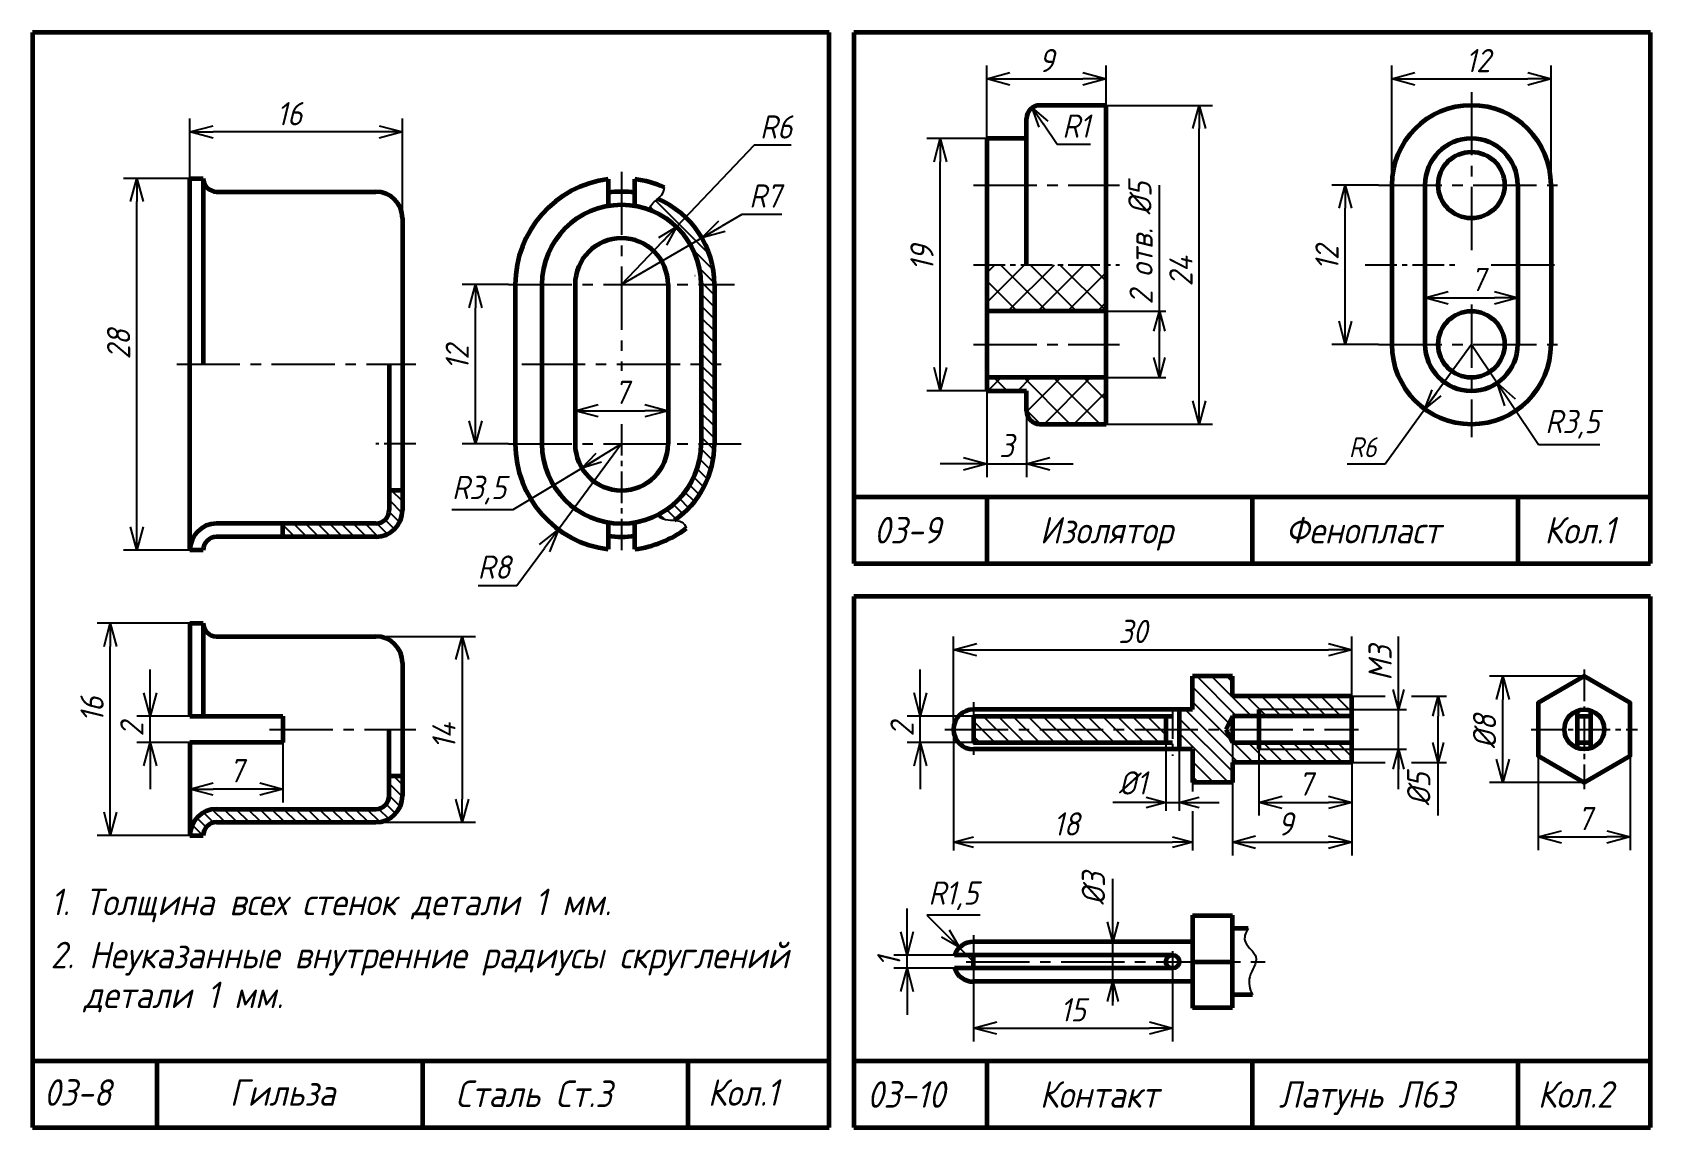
# Model space of a CAD drawing. Header units: millimetres. Extents: x -255 to 511, y 132 to 472.
# Drawn here: x 267.6 to 511.3, y 307 to 472 of the extents above; entities that cross this region are included whole.
import ezdxf

# ---------------------------------------------------------------- set-up
doc = ezdxf.new("R2010")
doc.units = ezdxf.units.MM
doc.header["$LTSCALE"] = 0.5
doc.linetypes.add('CENTER2', pattern=[28.575, 19.05, -3.175, 3.175, -3.175])
doc.linetypes.add('осевая2', pattern=[28.575, 19.05, -3.175, 3.175, -3.175])
doc.layers.get('Defpoints').update_dxf_attribs({"color": 5})
doc.styles.get("Standard").update_dxf_attribs({"font": 'isocpeui.ttf', "width": 0.9})
doc.dimstyles.new('Standart 1', dxfattribs={"dimtxt": 3.5, "dimasz": 3.5, "dimexe": 2, "dimexo": 0, "dimgap": 1, "dimtad": 1, "dimtoh": 1, "dimdec": 0, "dimtxsty": 'Standard', "dimblk": 'OPEN30', "dimcen": 2.5, "dimadec": 0, "dimazin": 0, "dimtfac": 1, "dimtdec": 0, "dimtmove": 0, "dimatfit": 3, "dimldrblk": 'DOTSMALL', "dimfxl": 0, "dimarcsym": 0})

# ---------------------------------------------------------------- blocks, each defined once
blk = doc.blocks.new('_Open30')
at = {"color": 0, "linetype": 'ByBlock', "lineweight": -2}
for p, q in [((-1, 0.268), (0, 0)), ((0, 0), (-1, -0.268)), ((0, 0), (-1, 0))]:
    blk.add_line(p, q, dxfattribs=at)
blk = doc.blocks.new('*D2')
at = {"color": 0, "lineweight": -2}
for p, q in [((501.34, 375), (487.07, 375)), ((489.07, 362.5), (489.07, 371.5)), ((501.34, 359), (487.07, 359))]:
    blk.add_line(p, q, dxfattribs=at)
at = {"layer": 'Defpoints', "color": 0}
for p in [(489.07, 375), (501.34, 375), (501.34, 359)]:
    blk.add_point(p, dxfattribs=at)
at = {"color": 0, "lineweight": -2, "xscale": 3.5, "yscale": 3.5, "zscale": 3.5}
for p, rotation in [((489.07, 375), 90), ((489.07, 359), 270)]:
    blk.add_blockref('_Open30', p, dxfattribs=dict(at, rotation=rotation))
at = {"color": 0, "lineweight": -3, "insert": (486.32, 366.65), "char_height": 3.5, "attachment_point": 5, "rotation": 90}
blk.add_mtext('%%c8', dxfattribs=at)
blk = doc.blocks.new('_DotSmall')
at = {"color": 0, "linetype": 'ByBlock', "const_width": 0.5}
blk.add_lwpolyline([(-0.0625, 0, 1), (0.0625, 0, 1)], format="xyb", close=True, dxfattribs=at)
blk = doc.blocks.new('*D3')
at = {"color": 0, "lineweight": -2}
for p, q in [((494.41, 363), (494.41, 348.79)), ((508.26, 363), (508.26, 348.79)), ((497.91, 350.79), (504.76, 350.79))]:
    blk.add_line(p, q, dxfattribs=at)
at = {"layer": 'Defpoints', "color": 0}
for p in [(494.41, 363), (508.26, 363), (508.26, 350.79)]:
    blk.add_point(p, dxfattribs=at)
at = {"color": 0, "lineweight": -2, "xscale": 3.5, "yscale": 3.5, "zscale": 3.5, "rotation": 180}
blk.add_blockref('_Open30', (494.41, 350.79), dxfattribs=at)
at = {"color": 0, "lineweight": -2, "xscale": 3.5, "yscale": 3.5, "zscale": 3.5}
blk.add_blockref('_Open30', (508.26, 350.79), dxfattribs=at)
at = {"color": 0, "lineweight": -3, "insert": (501.41, 353.56), "char_height": 3.5, "attachment_point": 5}
blk.add_mtext('7', dxfattribs=at)
blk = doc.blocks.new('*D4')
at = {"color": 0, "lineweight": -2}
for p, q in [((452.34, 364), (452.34, 354)), ((466.34, 364), (466.34, 354)), ((455.84, 356), (462.84, 356))]:
    blk.add_line(p, q, dxfattribs=at)
at = {"layer": 'Defpoints', "color": 0}
for p in [(452.34, 364), (466.34, 364), (466.34, 356)]:
    blk.add_point(p, dxfattribs=at)
at = {"color": 0, "lineweight": -2, "xscale": 3.5, "yscale": 3.5, "zscale": 3.5, "rotation": 180}
blk.add_blockref('_Open30', (452.34, 356), dxfattribs=at)
at = {"color": 0, "lineweight": -2, "xscale": 3.5, "yscale": 3.5, "zscale": 3.5}
blk.add_blockref('_Open30', (466.34, 356), dxfattribs=at)
at = {"color": 0, "lineweight": -3, "insert": (459.34, 358.77), "char_height": 3.5, "attachment_point": 5}
blk.add_mtext('7', dxfattribs=at)
blk = doc.blocks.new('*D5')
at = {"color": 0, "lineweight": -2}
for p, q in [((448.34, 365), (448.34, 348)), ((466.34, 365), (466.34, 348)), ((451.84, 350), (462.84, 350))]:
    blk.add_line(p, q, dxfattribs=at)
at = {"layer": 'Defpoints', "color": 0}
for p in [(448.34, 365), (466.34, 365), (466.34, 350)]:
    blk.add_point(p, dxfattribs=at)
at = {"color": 0, "lineweight": -2, "xscale": 3.5, "yscale": 3.5, "zscale": 3.5, "rotation": 180}
blk.add_blockref('_Open30', (448.34, 350), dxfattribs=at)
at = {"color": 0, "lineweight": -2, "xscale": 3.5, "yscale": 3.5, "zscale": 3.5}
blk.add_blockref('_Open30', (466.34, 350), dxfattribs=at)
at = {"color": 0, "lineweight": -3, "insert": (456.34, 352.75), "char_height": 3.5, "attachment_point": 5}
blk.add_mtext('9', dxfattribs=at)
blk = doc.blocks.new('*D6')
at = {"color": 0, "lineweight": -2}
for p, q in [((401.34, 372.5), (401.34, 376)), ((409.34, 369), (399.34, 369)), ((401.34, 365), (401.34, 369)), ((409.34, 365), (399.34, 365)), ((401.34, 361.5), (401.34, 358))]:
    blk.add_line(p, q, dxfattribs=at)
at = {"layer": 'Defpoints', "color": 0}
for p in [(401.34, 369), (409.34, 369), (409.34, 365)]:
    blk.add_point(p, dxfattribs=at)
at = {"color": 0, "lineweight": -2, "xscale": 3.5, "yscale": 3.5, "zscale": 3.5}
for p, rotation in [((401.34, 369), 270), ((401.34, 365), 90)]:
    blk.add_blockref('_Open30', p, dxfattribs=dict(at, rotation=rotation))
at = {"color": 0, "lineweight": -3, "insert": (398.59, 367), "char_height": 3.5, "attachment_point": 5, "rotation": 90}
blk.add_mtext('2', dxfattribs=at)
blk = doc.blocks.new('*D7')
at = {"color": 0, "lineweight": -2}
for p, q in [((406.34, 367), (406.34, 381)), ((466.34, 367), (466.34, 381)), ((409.84, 379), (462.84, 379))]:
    blk.add_line(p, q, dxfattribs=at)
at = {"layer": 'Defpoints', "color": 0}
for p in [(466.34, 379), (406.34, 367), (466.34, 367)]:
    blk.add_point(p, dxfattribs=at)
at = {"color": 0, "lineweight": -2, "xscale": 3.5, "yscale": 3.5, "zscale": 3.5, "rotation": 180}
blk.add_blockref('_Open30', (406.34, 379), dxfattribs=at)
at = {"color": 0, "lineweight": -2, "xscale": 3.5, "yscale": 3.5, "zscale": 3.5}
blk.add_blockref('_Open30', (466.34, 379), dxfattribs=at)
at = {"color": 0, "lineweight": -3, "insert": (433.34, 381.75), "char_height": 3.5, "attachment_point": 5}
blk.add_mtext('30', dxfattribs=at)
blk = doc.blocks.new('*D8')
at = {"color": 0, "lineweight": -2}
for p, q in [((439.34, 330.47), (439.34, 320)), ((409.34, 328), (409.34, 320)), ((412.84, 322), (435.84, 322))]:
    blk.add_line(p, q, dxfattribs=at)
at = {"layer": 'Defpoints', "color": 0}
for p in [(439.34, 330.47), (409.34, 328), (439.34, 322)]:
    blk.add_point(p, dxfattribs=at)
at = {"color": 0, "lineweight": -2, "xscale": 3.5, "yscale": 3.5, "zscale": 3.5, "rotation": 180}
blk.add_blockref('_Open30', (409.34, 322), dxfattribs=at)
at = {"color": 0, "lineweight": -2, "xscale": 3.5, "yscale": 3.5, "zscale": 3.5}
blk.add_blockref('_Open30', (439.34, 322), dxfattribs=at)
at = {"color": 0, "lineweight": -3, "insert": (424.34, 324.75), "char_height": 3.5, "attachment_point": 5}
blk.add_mtext('15', dxfattribs=at)
blk = doc.blocks.new('*D9')
at = {"color": 0, "lineweight": -2}
for p, q in [((399.34, 336.5), (399.34, 340)), ((406.51, 333), (397.34, 333)), ((399.34, 331), (399.34, 333)), ((406.51, 331), (397.34, 331)), ((399.34, 327.5), (399.34, 324))]:
    blk.add_line(p, q, dxfattribs=at)
at = {"layer": 'Defpoints', "color": 0}
for p in [(399.34, 333), (406.51, 333), (406.51, 331)]:
    blk.add_point(p, dxfattribs=at)
at = {"color": 0, "lineweight": -2, "xscale": 3.5, "yscale": 3.5, "zscale": 3.5}
for p, rotation in [((399.34, 333), 270), ((399.34, 331), 90)]:
    blk.add_blockref('_Open30', p, dxfattribs=dict(at, rotation=rotation))
at = {"color": 0, "lineweight": -3, "insert": (396.59, 332), "char_height": 3.5, "attachment_point": 5, "rotation": 90}
blk.add_mtext('1', dxfattribs=at)
blk = doc.blocks.new('*D10')
at = {"color": 0, "lineweight": -2}
for p, q in [((477.34, 431), (477.34, 434)), ((491.34, 432), (491.34, 434)), ((480.84, 432), (487.84, 432))]:
    blk.add_line(p, q, dxfattribs=at)
at = {"layer": 'Defpoints', "color": 0}
for p in [(491.34, 432), (491.34, 432), (477.34, 431)]:
    blk.add_point(p, dxfattribs=at)
at = {"color": 0, "lineweight": -2, "xscale": 3.5, "yscale": 3.5, "zscale": 3.5, "rotation": 180}
blk.add_blockref('_Open30', (477.34, 432), dxfattribs=at)
at = {"color": 0, "lineweight": -2, "xscale": 3.5, "yscale": 3.5, "zscale": 3.5}
blk.add_blockref('_Open30', (491.34, 432), dxfattribs=at)
at = {"color": 0, "lineweight": -3, "insert": (485.34, 434.77), "char_height": 3.5, "attachment_point": 5}
blk.add_mtext('7', dxfattribs=at)
blk = doc.blocks.new('*D11')
at = {"color": 0, "lineweight": -2}
for p, q in [((484.34, 425), (488.22, 419.18)), ((494.43, 409.86), (490.16, 416.26)), ((503.68, 409.86), (494.43, 409.86))]:
    blk.add_line(p, q, dxfattribs=at)
at = {"layer": 'Defpoints', "color": 0}
for p in [(484.34, 425), (488.22, 419.18)]:
    blk.add_point(p, dxfattribs=at)
at = {"color": 0, "lineweight": -2, "xscale": 3.5, "yscale": 3.5, "zscale": 3.5, "rotation": 123.6900650450315}
blk.add_blockref('_Open30', (488.22, 419.18), dxfattribs=at)
at = {"color": 0, "lineweight": -3, "insert": (499.56, 412.96), "char_height": 3.5, "attachment_point": 5}
blk.add_mtext('R3,5', dxfattribs=at)
blk = doc.blocks.new('*D12')
at = {"color": 0, "lineweight": -2}
for p, q in [((470.34, 449), (463.34, 449)), ((465.34, 428.5), (465.34, 445.5)), ((470.34, 425), (463.34, 425))]:
    blk.add_line(p, q, dxfattribs=at)
at = {"layer": 'Defpoints', "color": 0}
for p in [(465.34, 449), (470.34, 449), (470.34, 425)]:
    blk.add_point(p, dxfattribs=at)
at = {"color": 0, "lineweight": -2, "xscale": 3.5, "yscale": 3.5, "zscale": 3.5}
for p, rotation in [((465.34, 449), 90), ((465.34, 425), 270)]:
    blk.add_blockref('_Open30', p, dxfattribs=dict(at, rotation=rotation))
at = {"color": 0, "lineweight": -3, "insert": (462.59, 438), "char_height": 3.5, "attachment_point": 5, "rotation": 90}
blk.add_mtext('12', dxfattribs=at)
blk = doc.blocks.new('*D13')
at = {"color": 0, "lineweight": -2}
for p, q in [((429.34, 461), (445.34, 461)), ((443.34, 416.5), (443.34, 457.5)), ((429.34, 413), (445.34, 413))]:
    blk.add_line(p, q, dxfattribs=at)
at = {"layer": 'Defpoints', "color": 0}
for p in [(429.34, 461), (443.34, 461), (429.34, 413)]:
    blk.add_point(p, dxfattribs=at)
at = {"color": 0, "lineweight": -2, "xscale": 3.5, "yscale": 3.5, "zscale": 3.5}
for p, rotation in [((443.34, 461), 90), ((443.34, 413), 270)]:
    blk.add_blockref('_Open30', p, dxfattribs=dict(at, rotation=rotation))
at = {"color": 0, "lineweight": -3, "insert": (440.59, 436), "char_height": 3.5, "attachment_point": 5, "rotation": 90}
blk.add_mtext('24', dxfattribs=at)
blk = doc.blocks.new('*D14')
at = {"color": 0, "lineweight": -2}
for p, q in [((472.34, 449), (472.34, 467)), ((496.34, 449), (496.34, 467)), ((475.84, 465), (492.84, 465))]:
    blk.add_line(p, q, dxfattribs=at)
at = {"layer": 'Defpoints', "color": 0}
for p in [(496.34, 465), (472.34, 449), (496.34, 449)]:
    blk.add_point(p, dxfattribs=at)
at = {"color": 0, "lineweight": -2, "xscale": 3.5, "yscale": 3.5, "zscale": 3.5, "rotation": 180}
blk.add_blockref('_Open30', (472.34, 465), dxfattribs=at)
at = {"color": 0, "lineweight": -2, "xscale": 3.5, "yscale": 3.5, "zscale": 3.5}
blk.add_blockref('_Open30', (496.34, 465), dxfattribs=at)
at = {"color": 0, "lineweight": -3, "insert": (485.34, 467.75), "char_height": 3.5, "attachment_point": 5}
blk.add_mtext('12', dxfattribs=at)
blk = doc.blocks.new('*D15')
at = {"color": 0, "lineweight": -2}
for p, q in [((411.34, 456), (402.34, 456)), ((404.34, 421.5), (404.34, 452.5)), ((411.34, 418), (402.34, 418))]:
    blk.add_line(p, q, dxfattribs=at)
at = {"layer": 'Defpoints', "color": 0}
for p in [(404.34, 456), (411.34, 456), (411.34, 418)]:
    blk.add_point(p, dxfattribs=at)
at = {"color": 0, "lineweight": -2, "xscale": 3.5, "yscale": 3.5, "zscale": 3.5}
for p, rotation in [((404.34, 456), 90), ((404.34, 418), 270)]:
    blk.add_blockref('_Open30', p, dxfattribs=dict(at, rotation=rotation))
at = {"color": 0, "lineweight": -3, "insert": (401.59, 438), "char_height": 3.5, "attachment_point": 5, "rotation": 90}
blk.add_mtext('19', dxfattribs=at)
blk = doc.blocks.new('*D16')
at = {"color": 0, "lineweight": -2}
for p, q in [((411.34, 418), (411.34, 405)), ((417.34, 418), (417.34, 405)), ((407.84, 407), (404.34, 407)), ((411.34, 407), (417.34, 407)), ((420.84, 407), (424.34, 407))]:
    blk.add_line(p, q, dxfattribs=at)
at = {"layer": 'Defpoints', "color": 0}
for p in [(411.34, 418), (417.34, 418), (417.34, 407)]:
    blk.add_point(p, dxfattribs=at)
at = {"color": 0, "lineweight": -2, "xscale": 3.5, "yscale": 3.5, "zscale": 3.5}
blk.add_blockref('_Open30', (411.34, 407), dxfattribs=at)
at = {"color": 0, "lineweight": -2, "xscale": 3.5, "yscale": 3.5, "zscale": 3.5, "rotation": 180}
blk.add_blockref('_Open30', (417.34, 407), dxfattribs=at)
at = {"color": 0, "lineweight": -3, "insert": (414.34, 409.75), "char_height": 3.5, "attachment_point": 5}
blk.add_mtext('3', dxfattribs=at)
blk = doc.blocks.new('*D17')
at = {"color": 0, "lineweight": -2}
for p, q in [((411.34, 456), (411.34, 467)), ((429.34, 461), (429.34, 467)), ((414.84, 465), (425.84, 465))]:
    blk.add_line(p, q, dxfattribs=at)
at = {"layer": 'Defpoints', "color": 0}
for p in [(429.34, 465), (429.34, 461), (411.34, 456)]:
    blk.add_point(p, dxfattribs=at)
at = {"color": 0, "lineweight": -2, "xscale": 3.5, "yscale": 3.5, "zscale": 3.5, "rotation": 180}
blk.add_blockref('_Open30', (411.34, 465), dxfattribs=at)
at = {"color": 0, "lineweight": -2, "xscale": 3.5, "yscale": 3.5, "zscale": 3.5}
blk.add_blockref('_Open30', (429.34, 465), dxfattribs=at)
at = {"color": 0, "lineweight": -3, "insert": (420.34, 467.75), "char_height": 3.5, "attachment_point": 5}
blk.add_mtext('9', dxfattribs=at)
blk = doc.blocks.new('*D51')
at = {"color": 0, "lineweight": -2}
for p, q in [((320.34, 381), (334.34, 381)), ((332.34, 377.5), (332.34, 356.5)), ((320.34, 353), (334.34, 353))]:
    blk.add_line(p, q, dxfattribs=at)
at = {"layer": 'Defpoints', "color": 0}
for p in [(320.34, 381), (320.34, 353), (332.34, 353)]:
    blk.add_point(p, dxfattribs=at)
at = {"color": 0, "lineweight": -2, "xscale": 3.5, "yscale": 3.5, "zscale": 3.5}
for p, rotation in [((332.34, 381), 90), ((332.34, 353), 270)]:
    blk.add_blockref('_Open30', p, dxfattribs=dict(at, rotation=rotation))
at = {"color": 0, "lineweight": -3, "insert": (329.59, 366), "char_height": 3.5, "attachment_point": 5, "rotation": 90}
blk.add_mtext('14', dxfattribs=at)
blk = doc.blocks.new('*D52')
at = {"color": 0, "lineweight": -2}
for p, q in [((291.34, 365), (291.34, 356)), ((305.34, 365), (305.34, 356)), ((301.84, 358), (294.84, 358))]:
    blk.add_line(p, q, dxfattribs=at)
at = {"layer": 'Defpoints', "color": 0}
for p in [(291.34, 365), (305.34, 365), (291.34, 358)]:
    blk.add_point(p, dxfattribs=at)
at = {"color": 0, "lineweight": -2, "xscale": 3.5, "yscale": 3.5, "zscale": 3.5, "rotation": 180}
blk.add_blockref('_Open30', (291.34, 358), dxfattribs=at)
at = {"color": 0, "lineweight": -2, "xscale": 3.5, "yscale": 3.5, "zscale": 3.5}
blk.add_blockref('_Open30', (305.34, 358), dxfattribs=at)
at = {"color": 0, "lineweight": -3, "insert": (298.34, 360.77), "char_height": 3.5, "attachment_point": 5}
blk.add_mtext('7', dxfattribs=at)
blk = doc.blocks.new('*D53')
at = {"color": 0, "lineweight": -2}
for p, q in [((291.34, 383), (277.34, 383)), ((279.34, 354.5), (279.34, 379.5)), ((291.34, 351), (277.34, 351))]:
    blk.add_line(p, q, dxfattribs=at)
at = {"layer": 'Defpoints', "color": 0}
for p in [(279.34, 383), (291.34, 383), (291.34, 351)]:
    blk.add_point(p, dxfattribs=at)
at = {"color": 0, "lineweight": -2, "xscale": 3.5, "yscale": 3.5, "zscale": 3.5}
for p, rotation in [((279.34, 383), 90), ((279.34, 351), 270)]:
    blk.add_blockref('_Open30', p, dxfattribs=dict(at, rotation=rotation))
at = {"color": 0, "lineweight": -3, "insert": (276.59, 370), "char_height": 3.5, "attachment_point": 5, "rotation": 90}
blk.add_mtext('16', dxfattribs=at)
blk = doc.blocks.new('*D54')
at = {"color": 0, "lineweight": -2}
for p, q in [((291.34, 450), (281.34, 450)), ((283.34, 397.5), (283.34, 446.5)), ((291.34, 394), (281.34, 394))]:
    blk.add_line(p, q, dxfattribs=at)
at = {"layer": 'Defpoints', "color": 0}
for p in [(283.34, 450), (291.34, 450), (291.34, 394)]:
    blk.add_point(p, dxfattribs=at)
at = {"color": 0, "lineweight": -2, "xscale": 3.5, "yscale": 3.5, "zscale": 3.5}
for p, rotation in [((283.34, 450), 90), ((283.34, 394), 270)]:
    blk.add_blockref('_Open30', p, dxfattribs=dict(at, rotation=rotation))
at = {"color": 0, "lineweight": -3, "insert": (280.59, 425), "char_height": 3.5, "attachment_point": 5, "rotation": 90}
blk.add_mtext('28', dxfattribs=at)
blk = doc.blocks.new('*D55')
at = {"color": 0, "lineweight": -2}
for p, q in [((291.34, 444), (291.34, 459)), ((323.34, 444), (323.34, 459)), ((319.84, 457), (294.84, 457))]:
    blk.add_line(p, q, dxfattribs=at)
at = {"layer": 'Defpoints', "color": 0}
for p in [(291.34, 457), (291.34, 444), (323.34, 444)]:
    blk.add_point(p, dxfattribs=at)
at = {"color": 0, "lineweight": -2, "xscale": 3.5, "yscale": 3.5, "zscale": 3.5, "rotation": 180}
blk.add_blockref('_Open30', (291.34, 457), dxfattribs=at)
at = {"color": 0, "lineweight": -2, "xscale": 3.5, "yscale": 3.5, "zscale": 3.5}
blk.add_blockref('_Open30', (323.34, 457), dxfattribs=at)
at = {"color": 0, "lineweight": -3, "insert": (306.34, 459.75), "char_height": 3.5, "attachment_point": 5}
blk.add_mtext('16', dxfattribs=at)
blk = doc.blocks.new('*D56')
at = {"color": 0, "lineweight": -2}
for p, q in [((349.34, 415), (349.34, 417)), ((363.34, 415), (363.34, 417)), ((352.84, 415), (359.84, 415))]:
    blk.add_line(p, q, dxfattribs=at)
at = {"layer": 'Defpoints', "color": 0}
for p in [(349.34, 415), (363.34, 415), (363.34, 415)]:
    blk.add_point(p, dxfattribs=at)
at = {"color": 0, "lineweight": -2, "xscale": 3.5, "yscale": 3.5, "zscale": 3.5, "rotation": 180}
blk.add_blockref('_Open30', (349.34, 415), dxfattribs=at)
at = {"color": 0, "lineweight": -2, "xscale": 3.5, "yscale": 3.5, "zscale": 3.5}
blk.add_blockref('_Open30', (363.34, 415), dxfattribs=at)
at = {"color": 0, "lineweight": -3, "insert": (356.34, 417.77), "char_height": 3.5, "attachment_point": 5}
blk.add_mtext('7', dxfattribs=at)
blk = doc.blocks.new('*D57')
at = {"color": 0, "lineweight": -2}
for p, q in [((374.48, 444.58), (371.45, 442.82)), ((380.46, 444.58), (374.48, 444.58)), ((356.34, 434), (368.43, 441.05))]:
    blk.add_line(p, q, dxfattribs=at)
at = {"layer": 'Defpoints', "color": 0}
for p in [(368.43, 441.05), (356.34, 434)]:
    blk.add_point(p, dxfattribs=at)
at = {"color": 0, "lineweight": -2, "xscale": 3.5, "yscale": 3.5, "zscale": 3.5, "rotation": 210.2564371635281}
blk.add_blockref('_Open30', (368.43, 441.05), dxfattribs=at)
at = {"color": 0, "lineweight": -3, "insert": (377.97, 447.35), "char_height": 3.5, "attachment_point": 5}
blk.add_mtext('R7', dxfattribs=at)
blk = doc.blocks.new('*D58')
at = {"color": 0, "lineweight": -2}
for p, q in [((356.34, 410), (346.83, 397.13)), ((340.59, 388.69), (344.75, 394.32)), ((334.74, 388.69), (340.59, 388.69))]:
    blk.add_line(p, q, dxfattribs=at)
at = {"layer": 'Defpoints', "color": 0}
for p in [(356.34, 410), (346.83, 397.13)]:
    blk.add_point(p, dxfattribs=at)
at = {"color": 0, "lineweight": -2, "xscale": 3.5, "yscale": 3.5, "zscale": 3.5, "rotation": 53.53076560994801}
blk.add_blockref('_Open30', (346.83, 397.13), dxfattribs=at)
at = {"color": 0, "lineweight": -3, "insert": (337.16, 391.44), "char_height": 3.5, "attachment_point": 5}
blk.add_mtext('R8', dxfattribs=at)
blk = doc.blocks.new('*D59')
at = {"color": 0, "lineweight": -2}
for p, q in [((339.34, 434), (332.34, 434)), ((334.34, 413.5), (334.34, 430.5)), ((339.34, 410), (332.34, 410))]:
    blk.add_line(p, q, dxfattribs=at)
at = {"layer": 'Defpoints', "color": 0}
for p in [(334.34, 434), (339.34, 434), (339.34, 410)]:
    blk.add_point(p, dxfattribs=at)
at = {"color": 0, "lineweight": -2, "xscale": 3.5, "yscale": 3.5, "zscale": 3.5}
for p, rotation in [((334.34, 434), 90), ((334.34, 410), 270)]:
    blk.add_blockref('_Open30', p, dxfattribs=dict(at, rotation=rotation))
at = {"color": 0, "lineweight": -3, "insert": (331.59, 423), "char_height": 3.5, "attachment_point": 5, "rotation": 90}
blk.add_mtext('12', dxfattribs=at)
blk = doc.blocks.new('*D60')
at = {"color": 0, "lineweight": -2}
for p, q in [((285.34, 372.5), (285.34, 376)), ((291.34, 369), (283.34, 369)), ((285.34, 365), (285.34, 369)), ((291.34, 365), (283.34, 365)), ((285.34, 361.5), (285.34, 358))]:
    blk.add_line(p, q, dxfattribs=at)
at = {"layer": 'Defpoints', "color": 0}
for p in [(285.34, 369), (291.34, 369), (291.34, 365)]:
    blk.add_point(p, dxfattribs=at)
at = {"color": 0, "lineweight": -2, "xscale": 3.5, "yscale": 3.5, "zscale": 3.5}
for p, rotation in [((285.34, 369), 270), ((285.34, 365), 90)]:
    blk.add_blockref('_Open30', p, dxfattribs=dict(at, rotation=rotation))
at = {"color": 0, "lineweight": -3, "insert": (282.59, 367), "char_height": 3.5, "attachment_point": 5, "rotation": 90}
blk.add_mtext('2', dxfattribs=at)

msp = doc.modelspace()

# ---------------------------------------------------------------- hatches: boundary and pattern name
at = {"lineweight": -3}
h = msp.add_hatch(dxfattribs=at)
h.set_pattern_fill('ANSI31', scale=0.4, angle=90, style=0)
h.set_pattern_definition([(135, (236.3365, 297), (-0.898026, -0.898026), [])])
edge = h.paths.add_edge_path()
edge.add_line((370.34, 410), (368.34, 410))
edge.add_arc((356.34, 410), 12, -63.4191, 0, ccw=False)
edge.add_spline(control_points=[(361.71, 399.27), (361.97, 399.01), (362.7, 398.52), (363.75, 398.53), (364.31, 398.49)], knot_values=[2.246987, 2.246987, 2.246987, 2.246987, 3.381549, 4.995276, 4.995276, 4.995276, 4.995276], degree=3, periodic=0)
edge.add_arc((356.34, 410), 14, 304.7129, 360)
h.paths.add_polyline_path([(370.34, 422), (368.34, 422), (368.34, 410), (370.34, 410)])
h.paths.add_polyline_path([(370.34, 434), (368.34, 434), (368.34, 422), (370.34, 422)])
edge = h.paths.add_edge_path()
edge.add_spline(control_points=[(361.76, 446.91), (361.45, 446.64), (360.86, 446.18), (360.57, 445.56), (360.48, 445.26)], knot_values=[2.170743, 2.170743, 2.170743, 2.170743, 3.374045, 4.328058, 4.328058, 4.328058, 4.328058], degree=3, periodic=0)
edge.add_arc((356.34, 434), 12, 0, 69.7751, ccw=False)
edge.add_line((368.34, 434), (370.34, 434))
edge.add_arc((356.34, 434), 14, 360, 427.1966)
h = msp.add_hatch(dxfattribs=at)
h.set_pattern_fill('ANSI37', style=0)
h.set_pattern_definition([(45, (361.3365, 287), (-2.245064, 2.245064), []), (135, (361.3365, 287), (-2.245064, -2.245064), [])])
h.paths.add_polyline_path([(429.34, 437), (411.34, 437), (411.34, 430), (429.34, 430)])
h.paths.add_polyline_path([(429.34, 420), (411.34, 420), (411.34, 418), (417.34, 418), (417.34, 415, 0.414214), (419.34, 413), (429.34, 413)])
h = msp.add_hatch(dxfattribs=at)
h.set_pattern_fill('ANSI31', scale=0.4, angle=90, style=0)
h.set_pattern_definition([(135, (228.3365, 297), (-0.898026, -0.898026), [])])
h.paths.add_polyline_path([(323.34, 400), (323.34, 403), (321.34, 403), (321.34, 400, -0.414214), (319.34, 398), (305.34, 398), (305.34, 396), (319.34, 396, 0.414214)])
h = msp.add_hatch(dxfattribs=at)
h.set_pattern_fill('ANSI31', scale=0.5, angle=90, style=0)
h.set_pattern_definition([(135, (245.3365, 292), (-1.122532, -1.122532), [])])
h.paths.add_polyline_path([(438.34, 367), (409.34, 367), (409.34, 365), (438.34, 365)])
h.paths.add_polyline_path([(438.34, 369), (409.34, 369), (409.34, 367), (438.34, 367)])
h.paths.add_polyline_path([(452.34, 365), (448.34, 365), (447.34, 367), (440.34, 367), (440.34, 364), (442.34, 364), (442.34, 359), (448.34, 359), (448.34, 362), (466.34, 362), (466.34, 364), (452.34, 364)])
h.paths.add_polyline_path([(466.34, 372), (448.34, 372), (448.34, 375), (442.34, 375), (442.34, 370), (440.34, 370), (440.34, 367), (447.34, 367), (448.34, 369), (452.34, 369), (452.34, 370), (466.34, 370)])
h.paths.add_polyline_path([(466.34, 370), (452.34, 370), (452.34, 369), (466.34, 369)], flags=17)
h.paths.add_polyline_path([(466.34, 365), (452.34, 365), (452.34, 364), (466.34, 364)], flags=17)
h = msp.add_hatch(dxfattribs=at)
h.set_pattern_fill('ANSI31', scale=0.4, angle=90, style=0)
h.set_pattern_definition([(135, (228.3365, 292), (-0.898026, -0.898026), [])])
h.paths.add_polyline_path([(323.34, 357), (323.34, 360), (321.34, 360), (321.34, 357, -0.414214), (319.34, 355), (295.34, 355, 0.414214), (291.34, 351), (293.34, 351, -0.414214), (295.34, 353), (319.34, 353, 0.414214)])

# ---------------------------------------------------------------- linework, layer by layer
at = {"color": 7, "lineweight": 60}
for p, q in [((267.6, 472), (267.6, 307)), ((387.6, 472), (267.6, 472)), ((387.6, 307), (387.6, 472)), ((391.34, 472), (391.34, 392)), ((511.34, 472), (391.34, 472)), ((511.34, 392), (511.34, 472)), ((429.34, 461), (419.34, 461)), ((429.34, 413), (429.34, 461)), ((417.34, 437), (417.34, 459)), ((411.34, 456), (411.34, 418)), ((417.34, 456), (411.34, 456)), ((291.34, 450), (293.34, 450)), ((291.34, 394), (291.34, 450)), ((293.34, 450), (293.34, 422)), ((354.34, 449.87), (354.34, 445.83)), ((358.34, 445.83), (358.34, 449.87)), ((472.34, 449), (472.34, 425)), ((477.34, 449), (477.34, 425)), ((491.34, 449), (491.34, 425)), ((496.34, 449), (496.34, 425)), ((295.34, 448), (319.34, 448)), ((323.34, 444), (323.34, 400)), ((340.34, 434), (340.34, 410)), ((344.34, 434), (344.34, 410)), ((349.34, 434), (349.34, 410)), ((363.34, 434), (363.34, 410)), ((368.34, 434), (368.34, 410)), ((429.34, 430), (411.34, 430)), ((321.34, 422), (321.34, 400)), ((429.34, 420), (411.34, 420)), ((411.34, 418), (417.34, 418)), ((417.34, 415), (417.34, 418)), ((417.34, 413), (417.34, 413)), ((419.34, 413), (429.34, 413)), ((323.34, 403), (321.34, 403)), ((511.34, 402), (391.34, 402)), ((411.34, 402), (411.34, 392)), ((451.34, 402), (451.34, 392)), ((491.34, 402), (491.34, 392)), ((319.34, 398), (295.34, 398)), ((305.34, 396), (305.34, 398)), ((354.34, 398.17), (354.34, 394.13)), ((358.34, 394.13), (358.34, 398.17)), ((319.34, 396), (295.34, 396)), ((293.34, 394), (291.34, 394)), ((391.34, 392), (511.34, 392)), ((391.34, 387), (391.34, 307)), ((511.34, 387), (391.34, 387)), ((511.34, 307), (511.34, 387)), ((291.34, 383), (293.34, 383)), ((291.34, 383), (291.34, 369)), ((293.34, 383), (293.34, 369)), ((295.34, 381), (319.34, 381)), ((323.34, 377), (323.34, 357)), ((442.34, 370), (442.34, 375)), ((448.34, 375), (442.34, 375)), ((448.34, 372), (448.34, 375)), ((466.34, 372), (448.34, 372)), ((466.34, 362), (466.34, 372)), ((291.34, 369), (305.34, 369)), ((305.34, 369), (305.34, 365)), ((442.34, 370), (409.34, 370)), ((409.34, 369), (409.34, 365)), ((409.34, 369), (439.34, 369)), ((438.34, 369), (438.34, 365)), ((440.34, 370), (440.34, 364)), ((448.34, 369), (447.34, 367)), ((448.34, 369), (448.34, 365)), ((466.34, 369), (448.34, 369)), ((452.34, 370), (452.34, 364)), ((500.34, 364.17), (500.34, 369.83)), ((500.34, 369), (502.34, 369)), ((502.34, 364.17), (502.34, 369.83)), ((321.34, 357), (321.34, 367)), ((447.34, 367), (448.34, 365)), ((291.34, 365), (291.34, 351)), ((305.34, 365), (291.34, 365)), ((409.34, 365), (439.34, 365)), ((442.34, 364), (409.34, 364)), ((442.34, 364), (442.34, 359)), ((448.34, 365), (466.34, 365)), ((500.34, 365), (502.34, 365)), ((466.34, 362), (448.34, 362)), ((448.34, 362), (448.34, 359)), ((321.34, 360), (323.34, 360)), ((448.34, 359), (442.34, 359)), ((295.34, 355), (319.34, 355)), ((291.34, 351), (293.34, 351)), ((295.34, 353), (319.34, 353)), ((442.34, 339), (442.34, 325)), ((448.34, 338.93), (442.34, 338.93)), ((448.34, 325.07), (448.34, 339)), ((450.72, 337), (448.34, 337)), ((442.34, 335), (409.34, 335)), ((439.34, 333), (406.51, 333)), ((409.34, 331), (409.34, 333)), ((442.34, 332), (448.34, 332)), ((439.34, 331), (406.51, 331)), ((442.34, 329), (409.34, 329)), ((451.38, 327), (448.34, 327)), ((448.34, 325.07), (442.34, 325.07)), ((387.6, 317), (267.6, 317)), ((286.34, 317), (286.34, 307)), ((326.34, 317), (326.34, 307)), ((366.34, 317), (366.34, 307)), ((511.34, 317), (391.34, 317)), ((411.34, 317), (411.34, 307)), ((451.34, 317), (451.34, 307)), ((491.34, 317), (491.34, 307)), ((267.6, 307), (387.6, 307)), ((391.34, 307), (511.34, 307))]:
    msp.add_line(p, q, dxfattribs=at)
at = {"color": 7, "linetype": 'осевая2', "lineweight": -3}
for p, q in [((484.34, 463), (484.34, 438)), ((356.34, 451), (356.34, 421)), ((409.34, 449), (431.34, 449)), ((470.34, 449), (498.34, 449)), ((487.34, 437), (498.34, 437)), ((339.34, 434), (373.34, 434)), ((484.34, 431), (484.34, 411)), ((409.34, 425), (431.34, 425)), ((470.34, 425), (498.34, 425)), ((289.34, 422), (325.34, 422)), ((341.34, 422), (371.34, 422)), ((339.34, 410), (374.34, 410)), ((303.34, 367), (325.34, 367)), ((405.05, 367), (467.34, 367)), ((408.27, 332), (453.27, 332))]:
    msp.add_line(p, q, dxfattribs=at)
at = {"color": 7, "lineweight": -3}
for p, q in [((418.2, 460.64), (419.32, 458.99)), ((421.94, 455.13), (419.88, 458.16)), ((376.34, 455), (364.61, 442.69)), ((381.91, 455), (376.34, 455)), ((426.96, 455.13), (421.94, 455.13)), ((437.34, 423), (437.34, 449)), ((356.34, 434), (364.61, 442.69)), ((429.34, 430), (438.34, 430)), ((484.34, 425), (477.31, 415.27)), ((429.34, 420), (438.34, 420)), ((471.34, 407), (477.31, 415.27)), ((356.34, 410), (350.35, 406.37)), ((340.01, 400.1), (350.35, 406.37)), ((465.63, 407), (471.34, 407)), ((330.79, 400.1), (340.01, 400.1)), ((473.34, 358), (473.34, 381)), ((466.34, 372), (471.34, 372)), ((475.34, 372), (480.59, 372)), ((466.34, 370), (452.34, 370)), ((466.34, 370), (474.59, 370)), ((479.34, 354), (479.34, 369)), ((406.34, 367), (406.34, 348.75)), ((438.34, 365), (438.34, 354.75)), ((440.34, 365), (440.34, 354.75)), ((452.34, 364), (466.34, 364)), ((466.34, 364), (474.59, 364)), ((466.34, 362), (471.34, 362)), ((475.34, 362), (480.59, 362)), ((435.34, 356), (430.34, 356)), ((438.34, 356), (440.34, 356)), ((443.34, 356), (446.34, 356)), ((442.34, 354.68), (442.34, 348.75)), ((409.34, 350), (439.34, 350)), ((430.34, 325.39), (430.34, 344.47)), ((410.34, 339), (402.34, 339)), ((402.34, 339), (409.34, 332)), ((409.34, 336), (409.34, 328)), ((439.34, 333.58), (439.34, 330.47))]:
    msp.add_line(p, q, dxfattribs=at)
at = {"color": 7, "linetype": 'осевая2', "lineweight": -3, "ltscale": 0.5}
for p, q in [((409.34, 437), (431.34, 437)), ((468.34, 437), (482.34, 437)), ((356.34, 413), (356.34, 394)), ((325.34, 410), (319.34, 410)), ((501.34, 376), (501.34, 358)), ((493.34, 367), (509.34, 367))]:
    msp.add_line(p, q, dxfattribs=at)
at = {"color": 7, "lineweight": 60, "ltscale": 0.5}
msp.add_line((370.34, 434), (370.34, 410), dxfattribs=at)
at = {"color": 7, "linetype": 'CENTER2', "lineweight": -3, "ltscale": 0.5}
for p, q in [((409.34, 371.11), (409.34, 363.16)), ((439.34, 370.36), (439.34, 363))]:
    msp.add_line(p, q, dxfattribs=at)
at = {"color": 7}
msp.add_line((442.34, 359), (442.34, 357.64), dxfattribs=at)
at = {"color": 7, "lineweight": 60}
msp.add_lwpolyline([(501.34, 375), (494.41, 371), (494.41, 363), (501.34, 359), (508.26, 363), (508.26, 371)], close=True, dxfattribs=at)
for centre, radius in [((484.34, 449), 5), ((484.34, 425), 5), ((501.34, 367), 3), ((439.34, 332), 1)]:
    msp.add_circle(centre, radius, dxfattribs=at)
for centre, radius, start, end in [((419.34, 459), 2, 90, 180), ((484.34, 449), 12, 0, 180), ((484.34, 449), 7, 0, 180), ((295.34, 450), 2, 180, 270), ((356.34, 434), 16, 97.1808, 180), ((356.34, 434), 16, 66.1059, 82.8192), ((319.34, 444), 4, 0, 90), ((356.34, 434), 12, 0, 180), ((356.34, 434), 7, 0, 180), ((484.34, 425), 12, 180, 0), ((484.34, 425), 7, 180, 0), ((419.34, 415), 2, 180, 270), ((356.34, 410), 16, 180, 262.8192), ((356.34, 410), 12, 180, 0), ((356.34, 410), 7, 180, 0), ((319.34, 400), 4, 270, 0), ((319.34, 400), 2, 270, 0), ((295.34, 394), 4, 90, 180), ((356.34, 410), 16, 277.1808, 307.4416), ((295.34, 394), 2, 90, 180), ((295.34, 383), 2, 180, 270), ((319.34, 377), 4, 0, 90), ((409.34, 367), 3, 90, 180), ((409.34, 367), 3, 180, 270), ((319.34, 357), 4, 270, 0), ((319.34, 357), 2, 270, 0), ((295.34, 351), 4, 90, 180), ((295.34, 351), 2, 90, 180), ((409.34, 332), 3, 90, 160.5288), ((409.34, 332), 3, 199.4712, 270)]:
    msp.add_arc(centre, radius, start, end, dxfattribs=at)
at = {"color": 7, "lineweight": 60, "ltscale": 0.5}
for centre, start, end in [((356.34, 434), 81.7868, 98.2132), ((356.34, 434), 0, 67.1966), ((356.34, 410), 304.7129, 0), ((356.34, 410), 261.7868, 278.2132)]:
    msp.add_arc(centre, 14, start, end, dxfattribs=at)
at = {"color": 7, "lineweight": -3}
for points, knots in [([(360.48, 445.26), (360.57, 445.56), (360.97, 446.44), (362.4, 447.22), (362.75, 448.22), (362.82, 448.63)], [2.170743, 2.170743, 2.170743, 2.170743, 3.124755, 5.216527, 6.447291, 6.447291, 6.447291, 6.447291]), ([(361.71, 399.27), (361.97, 399.01), (363.02, 398.3), (365.3, 398.75), (365.93, 397.71), (366.06, 397.3)], [2.246987, 2.246987, 2.246987, 2.246987, 3.381549, 6.213162, 7.51481, 7.51481, 7.51481, 7.51481]), ([(450.72, 337), (450.27, 336.28), (449.74, 334.75), (452.86, 332.73), (450.45, 329.79), (450.94, 327.89), (451.38, 327)], [1.574352, 1.574352, 1.574352, 1.574352, 3.880532, 6.609086, 9.719439, 12.567534, 12.567534, 12.567534, 12.567534])]:
    msp.add_open_spline(points, degree=3, knots=knots, dxfattribs=at)

# ---------------------------------------------------------------- block references
at = {"color": 7, "lineweight": -3, "yscale": 3, "zscale": 3}
for p, xscale, rotation in [((418.2, 460.64), 3.000000000000049, 124.2107490328815), ((364.61, 442.69), 3.000000000000039, 46.39718102729668), ((437.34, 430), 3, 90), ((437.34, 420), 3, 270), ((477.31, 415.27), 2.999999999999968, 234.1623476973611), ((350.35, 406.37), 2.999999999999961, 211.2196984473673), ((473.34, 370), 3, 270), ((479.34, 372), 3, 90), ((473.34, 364), 3, 90), ((479.34, 362), 3, 270), ((440.34, 356), 3, 180), ((406.34, 350), 3, 180), ((407.22, 334.12), 3.000000000000024, 315), ((430.34, 335), 3, 270), ((430.34, 329), 3, 90)]:
    msp.add_blockref('_Open30', p, dxfattribs=dict(at, xscale=xscale, rotation=rotation))
at = {"color": 7, "lineweight": -3, "xscale": 3, "yscale": 3, "zscale": 3}
for p in [(438.34, 356), (442.34, 350)]:
    msp.add_blockref('_Open30', p, dxfattribs=at)

# ---------------------------------------------------------------- texts
at = {"color": 7, "lineweight": -3, "width": 0.9}
msp.add_text('2 отв.', height=3.5, rotation=90, dxfattribs=at).set_placement((436.34, 431))
at = {"color": 7, "width": 0.9}
for s, p in [('03-9', (394.34, 395)), ('Изолятор', (419.34, 395)), ('Фенопласт', (456.34, 395)), ('Кол.1', (495.34, 395)), ('1. Толщина всех стенок детали 1 мм.', (270.34, 339)), ('2. Неуказанные внутренние радиусы скруглений', (270.34, 331)), ('детали 1 мм.', (275.34, 325)), ('03-8', (269.34, 310.29)), ('Гильза', (297.34, 310.29)), ('Сталь Ст.3', (331.34, 310.1)), ('Кол.1', (369.34, 310.29)), ('03-10', (393.34, 310)), ('Контакт', (419.34, 310)), ('Латунь Л63', (455.34, 310)), ('Кол.2', (494.34, 310))]:
    msp.add_text(s, height=4, dxfattribs=at).set_placement(p)
at = {"color": 7, "lineweight": -3, "attachment_point": 5}
for s, insert, char_height in [('R6', (379.63, 457.75), 3.5), ('R1', (424.81, 457.88), 3.5), ('R6', (467.98, 409.5), 3), ('R3,5', (334.9, 403.03), 3.5), ('%%c1', (433.34, 358.93), 3.5), ('18', (423.34, 352.75), 3.5), ('R1,5', (406.34, 341.93), 3.5)]:
    msp.add_mtext(s, dxfattribs=dict(at, insert=insert, char_height=char_height))
at = {"color": 7, "lineweight": -3, "char_height": 3.5, "attachment_point": 5, "rotation": 90}
for s, insert in [('%%c5', (434.41, 447)), ('M3', (470.59, 377)), ('%%c5', (476.41, 358)), ('%%c3', (427.41, 343))]:
    msp.add_mtext(s, dxfattribs=dict(at, insert=insert))

# ---------------------------------------------------------------- dimensions: what is measured, and where the dimension line sits
at = {"color": 7, "lineweight": -3}
for base, p1, p2, text, picture, middle in [((429.34, 465), (411.34, 456), (429.34, 461), '9', '*D17', (420.34, 465)), ((496.34, 465), (472.34, 449), (496.34, 449), '12', '*D14', (485.34, 465)), ((291.34, 457), (323.34, 444), (291.34, 444), '16', '*D55', (306.34, 457)), ((491.34, 432), (477.34, 431), (491.34, 432), '7', '*D10', (485.34, 432)), ((363.34, 415), (349.34, 415), (363.34, 415), '7', '*D56', (356.34, 415)), ((417.34, 407), (411.34, 418), (417.34, 418), '3', '*D16', (414.34, 407)), ((466.34, 379), (406.34, 367), (466.34, 367), '30', '*D7', (433.34, 379)), ((291.34, 358), (305.34, 365), (291.34, 365), '7', '*D52', (298.34, 358)), ((466.34, 350), (448.34, 365), (466.34, 365), '9', '*D5', (456.34, 350)), ((466.34, 356), (452.34, 364), (466.34, 364), '7', '*D4', (459.34, 356)), ((508.26, 350.79), (494.41, 363), (508.26, 363), '7', '*D3', (501.41, 350.79)), ((439.34, 322), (409.34, 328), (439.34, 330.47), '15', '*D8', (424.34, 322))]:
    dim = msp.add_linear_dim(base=base, p1=p1, p2=p2, text=text, dimstyle='Standart 1', dxfattribs=at)
    dim.commit()
    dim.dimension.update_dxf_attribs({"geometry": picture, "text_midpoint": middle, "dimtype": 160})
for base, p1, p2, text, picture, middle in [((443.34, 461), (429.34, 413), (429.34, 461), '24', '*D13', (443.34, 436)), ((404.34, 456), (411.34, 418), (411.34, 456), '19', '*D15', (404.34, 438)), ((283.34, 450), (291.34, 394), (291.34, 450), '28', '*D54', (283.34, 425)), ((465.34, 449), (470.34, 425), (470.34, 449), '12', '*D12', (465.34, 438)), ((334.34, 434), (339.34, 410), (339.34, 434), '12', '*D59', (334.34, 423)), ((279.34, 383), (291.34, 351), (291.34, 383), '16', '*D53', (279.34, 370)), ((332.34, 353), (320.34, 381), (320.34, 353), '14', '*D51', (332.34, 366)), ((285.34, 369), (291.34, 365), (291.34, 369), '2', '*D60', (285.34, 367)), ((401.34, 369), (409.34, 365), (409.34, 369), '2', '*D6', (401.34, 367)), ((489.07, 375), (501.34, 359), (501.34, 375), '%%c8', '*D2', (489.07, 366.65)), ((399.34, 333), (406.51, 331), (406.51, 333), '1', '*D9', (399.34, 332))]:
    dim = msp.add_linear_dim(base=base, p1=p1, p2=p2, angle=90, text=text, dimstyle='Standart 1', dxfattribs=at)
    dim.commit()
    dim.dimension.update_dxf_attribs({"geometry": picture, "text_midpoint": middle, "dimtype": 160})
for center, mpoint, text, picture, middle in [((356.34, 434), (368.43, 441.05), 'R7', '*D57', (377.97, 447.35)), ((484.34, 425), (488.22, 419.18), 'R3,5', '*D11', (499.56, 412.96)), ((356.34, 410), (346.83, 397.13), 'R8', '*D58', (337.16, 391.44))]:
    dim = msp.add_radius_dim(center=center, mpoint=mpoint, text=text, dimstyle='Standart 1', dxfattribs=at)
    dim.commit()
    dim.dimension.update_dxf_attribs({"geometry": picture, "text_midpoint": middle})

doc.saveas('drawing.dxf')
